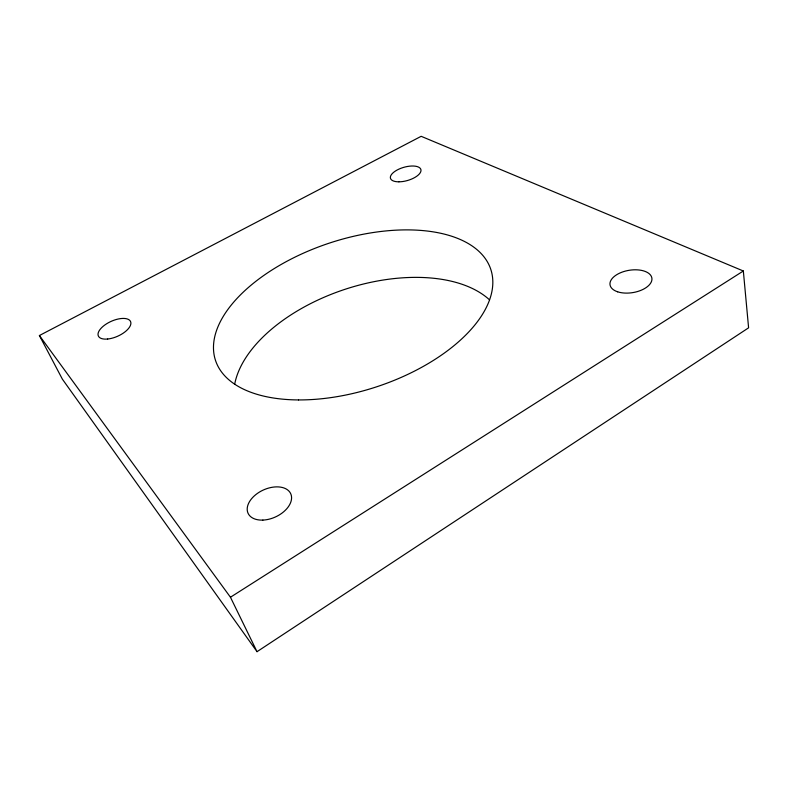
<?xml version="1.0" encoding="UTF-8"?>
<svg xmlns="http://www.w3.org/2000/svg" width="788" height="788" viewBox="0 0 788 788"><rect width="100%" height="100%" fill="white"/><g stroke="black" fill="none" stroke-linecap="round" stroke-linejoin="round"><path stroke-width="1.18" d="M257.026 651.686L748.6 327.818L743.34 270.993L421.166 136.314L39.4 335.53L62.37 379.146L257.026 651.686L230.451 597.235L39.4 335.53M230.451 597.235L743.34 270.993M234.706 384.091A140.619 78.958 -18.3 0 1 344.76 289.393A140.619 78.958 -18.3 0 1 489.535 299.864M298.534 399.93A144.972 75.638 -18.3 0 0 491.791 272.963A144.972 75.638 -18.3 0 0 269.132 271.83A144.972 75.638 -18.3 0 0 298.534 399.93M617.625 291.806A21.197 11.308 -9.2 0 0 651.666 280.942A21.197 11.308 -9.2 0 0 623.564 271.624A21.197 11.308 -9.2 0 0 617.625 291.806M262.887 520.09A23.463 14.775 -24.7 0 0 291.018 494.45A23.463 14.775 -24.7 0 0 254.258 495.938A23.463 14.775 -24.7 0 0 262.887 520.09M107.67 339.017A17.651 8.116 -24.2 0 0 130.818 322.351A17.651 8.116 -24.2 0 0 104.883 324.942A17.651 8.116 -24.2 0 0 107.67 339.017M398.905 181.821A15.829 6.846 -16.1 0 0 420.969 169.912A15.829 6.846 -16.1 0 0 397.162 170.001A15.829 6.846 -16.1 0 0 398.905 181.821"/></g></svg>
